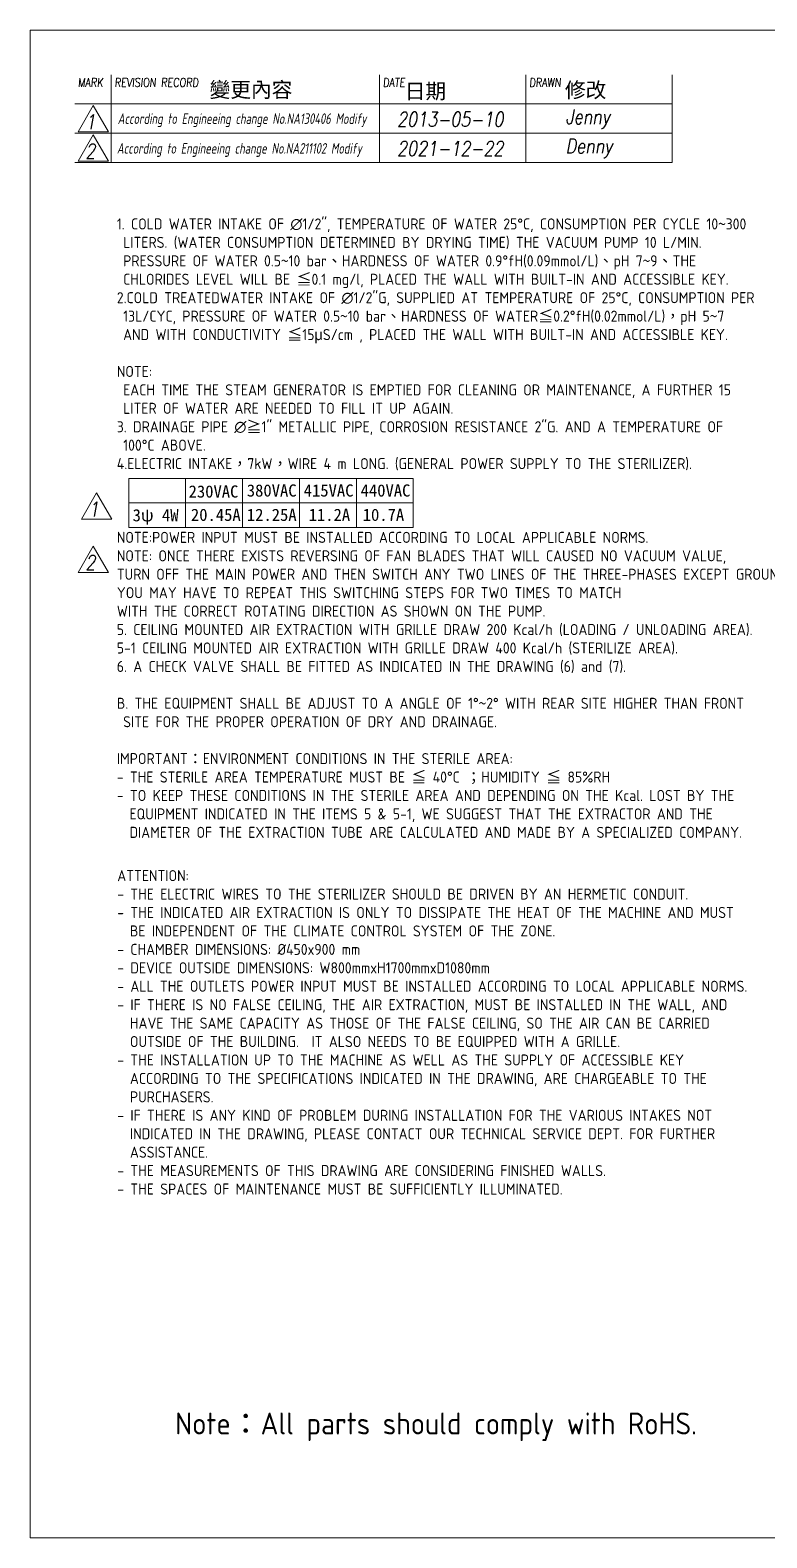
# Model space of a CAD drawing. Header units: millimetres. Extents: x -406921 to 28650, y -22195 to 19200.
# Drawn here: x 15465 to 19996, y 60 to 9330 of the extents above; entities that cross this region are included whole.
import ezdxf

# ---------------------------------------------------------------- set-up
doc = ezdxf.new("R2010")
doc.units = ezdxf.units.MM
doc.header["$MEASUREMENT"] = 0
doc.layers.get('0').update_dxf_attribs({"lineweight": 25})
for name, color, linetype, lineweight in [('D', 3, 'Continuous', 13), ('F', 7, 'Continuous', 15), ('T', 4, 'Continuous', 15)]:
    doc.layers.add(name, color=color, linetype=linetype, lineweight=lineweight)
doc.styles.get("Standard").update_dxf_attribs({"font": 'KAIU.TTF'})
doc.styles.add('STU25', font='isocp2.shx')
doc.styles.add('Text', font='romans.shx', dxfattribs={"width": 0.8, "oblique": 10})

msp = doc.modelspace()

# ---------------------------------------------------------------- linework, layer by layer
at = {"layer": 'D'}
for p, q in [((16071.063, 6572.654), (17821.063, 6572.654)), ((16071.063, 6572.654), (16071.063, 6272.654)), ((16421.063, 6572.654), (16421.063, 6272.654)), ((16771.063, 6572.654), (16771.063, 6272.654)), ((17121.063, 6572.654), (17121.063, 6272.654)), ((17471.063, 6572.654), (17471.063, 6272.654)), ((17821.063, 6572.654), (17821.063, 6272.654)), ((16071.063, 6422.654), (17821.063, 6422.654)), ((16071.063, 6272.654), (17821.063, 6272.654))]:
    msp.add_line(p, q, dxfattribs=at)
at = {"layer": 'F', "color": 7}
for p, q in [((15963.683, 9055.656), (15963.683, 8515.656)), ((17613.833, 8515.656), (17613.833, 9055.656)), ((18513.833, 8515.656), (18513.833, 9055.656)), ((19413.833, 8515.656), (19413.833, 9055.656)), ((19413.833, 8875.656), (15738.683, 8875.656)), ((15738.683, 8695.656), (19413.833, 8695.656)), ((15738.683, 8515.656), (19413.833, 8515.656))]:
    msp.add_line(p, q, dxfattribs=at)
at = {"layer": 'F'}
msp.add_line((19413.833, 9055.656), (19413.833, 8695.656), dxfattribs=at)
at = {"layer": 'F', "color": 6}
msp.add_lwpolyline([(15464.662, 9329.677), (15464.662, 59.677), (28649.662, 59.677), (28649.662, 9329.677)], close=True, dxfattribs=at)
msp.add_lwpolyline([(15464.662, 9329.677), (15464.662, 59.677), (28649.662, 59.677), (28649.662, 9329.677)], close=True, dxfattribs=at)
at = {"layer": 'F', "color": 7}
for points in [[(15852.899, 8866.921), (15759.409, 8704.99), (15946.39, 8704.99)], [(15852.899, 8686.921), (15759.409, 8524.99), (15946.39, 8524.99)], [(15873.021, 6485.193), (15779.53, 6323.262), (15966.512, 6323.262)], [(15852.899, 6157.002), (15759.409, 5995.071), (15946.39, 5995.071)]]:
    msp.add_lwpolyline(points, close=True, dxfattribs=at)

# ---------------------------------------------------------------- texts
at = {"lineweight": -3}
for s, p in [('變更內容', (16568.018, 8916.871)), ('日期', (17768.179, 8907.971)), ('修改', (18753.657, 8915.091))]:
    msp.add_text(s, height=93.4085, dxfattribs=at).set_placement(p)
at = {"layer": 'D', "color": 11, "attachment_point": 1, "style": 'STU25'}
for s, insert, char_height in [('{\\A1;}\\P{\\A1;}\\P{\\A1;1. COLD WATER INTAKE OF ∅1/2", TEMPERATURE OF WATER 25°C, CONSUMPTION PER CYCLE 10}{\\A1;\\f標楷體|b0|i0|c136|p65;~}{\\A1;\\Fisocp2.shx;300 }\\P{\\A1;\\Fisocp2.shx; LITERS. (WATER CONSUMPTION DETERMINED BY DRYING TIME) THE VACUUM PUMP 10 L/MIN. }\\P{\\A1;\\Fisocp2.shx; PRESSURE OF WATER 0.5}{\\A1;\\f標楷體|b0|i0|c136|p65;~}{\\A1;\\Fisocp2.shx;10 bar}{\\A1;\\f標楷體|b0|i0|c136|p65;、}{\\A1;\\Fisocp2.shx;HARDNESS OF WATER 0.9°fH(0.09mmol/L)}{\\A1;\\f標楷體|b0|i0|c136|p65;、}{\\A1;\\Fisocp2.shx;pH 7}{\\A1;\\f標楷體|b0|i0|c136|p65;~}{\\A1;\\Fisocp2.shx;9}{\\A1;\\f標楷體|b0|i0|c136|p65;、}{\\A1;\\Fisocp2.shx;THE }\\P{\\A1;\\Fisocp2.shx; CHLORIDES LEVEL WILL BE }{\\A1;\\f標楷體|b0|i0|c136|p65;≦}{\\A1;\\Fisocp2.shx;0.1 mg/l, PLACED THE WALL WITH BUILT-IN AND ACCESSIBLE KEY.}\\P{\\A1;\\Fisocp2.shx;2.COLD TREATEDWATER INTAKE OF ∅1/2"G, SUPPLIED AT TEMPERATURE OF 25°C, CONSUMPTION PER}\\P{\\A1;\\Fisocp2.shx; 13L/CYC, PRESSURE OF WATER 0.5}{\\A1;\\f標楷體|b0|i0|c136|p65;~}{\\A1;\\Fisocp2.shx;10 bar}{\\A1;\\f標楷體|b0|i0|c136|p65;、}{\\A1;\\Fisocp2.shx;HARDNESS OF WATER}{\\A1;\\f標楷體|b0|i0|c136|p65;≦}{\\A1;\\Fisocp2.shx;0.2°fH(0.02mmol/L)}{\\A1;\\f標楷體|b0|i0|c136|p65;，}{\\A1;\\Fisocp2.shx;pH 5}{\\A1;\\f標楷體|b0|i0|c136|p65;~}{\\A1;\\Fisocp2.shx;7}\\P{\\A1;\\Fisocp2.shx; AND WITH CONDUCTIVITY }{\\A1;\\f標楷體|b0|i0|c136|p65;≦}{\\A1;\\Fisocp2.shx;15}{\\A1;\\f新細明體|b0|i0|c136|p16;μ}{\\A1;\\Fisocp2.shx;S/cm , PLACED THE WALL WITH BUILT-IN AND ACCESSIBLE KEY.}\\P{\\A1;\\Fisocp2.shx;}\\P{\\A1;\\Fisocp2.shx;NOTE:}\\P{\\A1;\\Fisocp2.shx; EACH TIME THE STEAM GENERATOR IS EMPTIED FOR CLEANING OR MAINTENANCE, A FURTHER 15 }\\P{\\A1;\\Fisocp2.shx; LITER OF WATER ARE NEEDED TO FILL IT UP AGAIN.}\\P{\\A1;\\Fisocp2.shx;3. DRAINAGE PIPE ∅}{\\A1;\\f標楷體|b0|i0|c136|p65;≧}{\\A1;\\Fisocp2.shx;1" METALLIC PIPE, CORROSION RESISTANCE 2"G. AND A TEMPERATURE OF }\\P{\\A1;\\Fisocp2.shx; 100°C ABOVE.}\\P{\\A1;\\Fisocp2.shx;4.ELECTRIC INTAKE}{\\A1;\\f標楷體|b0|i0|c136|p65;，}{\\A1;\\Fisocp2.shx;7kW}{\\A1;\\f標楷體|b0|i0|c136|p65;，}{\\A1;\\Fisocp2.shx;WIRE 4 m LONG. (GENERAL POWER SUPPLY TO THE STERILIZER).}\\P{\\A1;\\Fisocp2.shx;}\\P{\\A1;\\Fisocp2.shx;}\\P{\\A1;\\Fisocp2.shx;}\\P{\\A1;\\Fisocp2.shx;NOTE:POWER INPUT MUST BE INSTALLED ACCORDING TO LOCAL APPLICABLE NORMS.}\\P{\\A1;NOTE: ONCE THERE EXISTS REVERSING OF FAN BLADES THAT WILL CAUSED NO VACUUM VALUE, }\\P{\\A1;TURN OFF THE MAIN POWER AND THEN SWITCH ANY TWO LINES OF THE THREE-PHASES EXCEPT GROUND LINE. }\\P{\\A1;YOU MAY HAVE TO REPEAT THIS SWITCHING STEPS FOR TWO TIMES TO MATCH }\\P{\\A1;WITH THE CORRECT ROTATING DIRECTION AS SHOWN ON THE PUMP. }\\P{\\A1;\\Fisocp2.shx;5. CEILING MOUNTED AIR EXTRACTION WITH GRILLE DRAW 200 Kcal/h (LOADING / UNLOADING AREA).}\\P{\\A1;\\Fisocp2.shx;5-1 CEILING MOUNTED AIR EXTRACTION WITH GRILLE DRAW 400 Kcal/h (STERILIZE AREA).}\\P{\\A1;\\Fisocp2.shx;6. A CHECK VALVE SHALL BE FITTED AS INDICATED IN THE DRAWING (6) and (7).}\\P{\\A1;\\Fisocp2.shx;}\\P{\\A1;\\Fisocp2.shx;B. THE EQUIPMENT SHALL BE ADJUST TO A ANGLE OF 1°}{\\A1;\\f標楷體|b0|i0|c136|p65;~}{\\A1;\\Fisocp2.shx;2° WITH REAR SITE HIGHER THAN FRONT }\\P{\\A1;\\Fisocp2.shx; SITE FOR THE PROPER OPERATION OF DRY AND DRAINAGE.}\\P{\\A1;\\Fisocp2.shx;}\\P{\\A1;\\Fisocp2.shx;IMPORTANT}{\\A1;\\f標楷體|b0|i0|c136|p65;：}{\\A1;\\Fisocp2.shx;ENVIRONMENT CONDITIONS IN THE STERILE AREA:}\\P{\\A1;\\Fisocp2.shx;- THE STERILE AREA TEMPERATURE MUST BE }{\\A1;\\f標楷體|b0|i0|c136|p65;≦}{\\A1;\\Fisocp2.shx; 40°C }{\\A1;\\f標楷體|b0|i0|c136|p65;；}{\\A1;\\Fisocp2.shx;HUMIDITY }{\\A1;\\f標楷體|b0|i0|c136|p65;≦}{\\A1;\\Fisocp2.shx; 85%RH}\\P{\\A1;\\Fisocp2.shx;- TO KEEP THESE CONDITIONS IN THE STERILE AREA AND DEPENDING ON THE Kcal. LOST BY THE }\\P{\\A1;\\Fisocp2.shx;  EQUIPMENT INDICATED IN THE ITEMS 5 & 5-1, WE SUGGEST THAT THE EXTRACTOR AND THE }\\P{\\A1;\\Fisocp2.shx;  DIAMETER OF THE EXTRACTION TUBE ARE CALCULATED AND MADE BY A SPECIALIZED COMPANY.}', (15997.744, 8398.835), 68), ('{\\f標楷體|b0|i0|c136|p65;230VAC}', (16439.306, 6530.704), 75), ('{\\f標楷體|b0|i0|c136|p65;380VAC}', (16797.19, 6536.889), 75), ('{\\f標楷體|b0|i0|c136|p65;415VAC}', (17147.19, 6536.889), 75), ('{\\f標楷體|b0|i0|c136|p65;440VAC}', (17497.19, 6536.889), 75), ('{\\f標楷體|b0|i0|c136|p65;3ψ 4W}', (16094.871, 6384.665), 75), ('{\\f標楷體|b0|i0|c136|p65;20.45A}', (16453.538, 6387.335), 75), ('{\\f標楷體|b0|i0|c136|p65;12.25A}', (16797.466, 6387.335), 75), ('{\\f標楷體|b0|i0|c136|p65;11.2A}', (17177.713, 6387.335), 75), ('{\\f標楷體|b0|i0|c136|p65;10.7A}', (17510.093, 6387.335), 75), ('ATTENTION:\\P- THE ELECTRIC WIRES TO THE STERILIZER SHOULD BE DRIVEN BY AN HERMETIC CONDUIT.  \\P- THE INDICATED AIR EXTRACTION IS ONLY TO DISSIPATE THE HEAT OF THE MACHINE AND MUST \\P  BE INDEPENDENT OF THE CLIMATE CONTROL SYSTEM OF THE ZONE.\\P- CHAMBER DIMENSIONS: %%C450x900 mm\\P- DEVICE OUTSIDE DIMENSIONS: W800mmxH1700mmxD1080mm\\P- ALL THE OUTLETS POWER INPUT MUST BE INSTALLED ACCORDING TO LOCAL APPLICABLE NORMS.\\P- IF THERE IS NO FALSE CEILING, THE AIR EXTRACTION, MUST BE INSTALLED IN THE WALL, AND \\P  HAVE THE SAME CAPACITY AS THOSE OF THE FALSE CEILING, SO THE AIR CAN BE CARRIED \\P  OUTSIDE OF THE BUILDING.  IT ALSO NEEDS TO BE EQUIPPED WITH A GRILLE.\\P- THE INSTALLATION UP TO THE MACHINE AS WELL AS THE SUPPLY OF ACCESSIBLE KEY \\P  ACCORDING TO THE SPECIFICATIONS INDICATED IN THE DRAWING, ARE CHARGEABLE TO THE \\P  PURCHASERS. \\P- IF THERE IS ANY KIND OF PROBLEM DURING INSTALLATION FOR THE VARIOUS INTAKES NOT \\P  INDICATED IN THE DRAWING, PLEASE CONTACT OUR TECHNICAL SERVICE DEPT. FOR FURTHER \\P  ASSISTANCE.\\P- THE MEASUREMENTS OF THIS DRAWING ARE CONSIDERING FINISHED WALLS.\\P- THE SPACES OF MAINTENANCE MUST BE SUFFICIENTLY ILLUMINATED.', (16000.598, 4165.275), 68)]:
    msp.add_mtext(s, dxfattribs=dict(at, insert=insert, char_height=char_height))
at = {"layer": 'D', "color": 0, "insert": (16356.752, 830.299), "char_height": 135.00867, "attachment_point": 1, "style": 'STU25'}
msp.add_mtext('Note{\\f標楷體|b0|i0|c136|p65;：}All parts should comply with RoHS.', dxfattribs=at)
at = {"layer": 'F', "color": 1, "lineweight": 15, "style": 'Text', "oblique": 5, "width": 0.8}
for s, p in [('MARK', (15758.585, 8981.356)), ('REVISION RECORD', (15983.585, 8981.356)), ('DATE', (17633.735, 8981.356)), ('DRAWN', (18533.735, 8981.356))]:
    msp.add_text(s, height=54, dxfattribs=at).set_placement(p)
at = {"layer": 'T', "lineweight": 20, "style": 'Text', "oblique": 10, "width": 0.8}
for s, p in [('1', (15803.962, 8721.463)), ('2013-05-10', (17721.623, 8736.616)), ('Jenny', (18758.082, 8752.416)), ('2', (15803.962, 8541.463)), ('2021-12-22', (17721.623, 8556.616)), ('Denny', (18758.082, 8572.416)), ('1', (15824.083, 6339.735)), ('2', (15803.962, 6011.544))]:
    msp.add_text(s, height=90, dxfattribs=at).set_placement(p)
at = {"layer": 'T', "linetype": 'Continuous', "lineweight": 20, "char_height": 65, "attachment_point": 1, "style": 'Text'}
for s, insert in [('{\\Fisocp2.shx|c136;According to Engineeing change No.NA130406 Modify}', (16003.345, 8818.078)), ('{\\Fisocp2.shx|c136;According to Engineeing change No.NA211102 Modify}', (15998.269, 8635.343))]:
    msp.add_mtext(s, dxfattribs=dict(at, insert=insert))

doc.saveas('drawing.dxf')
